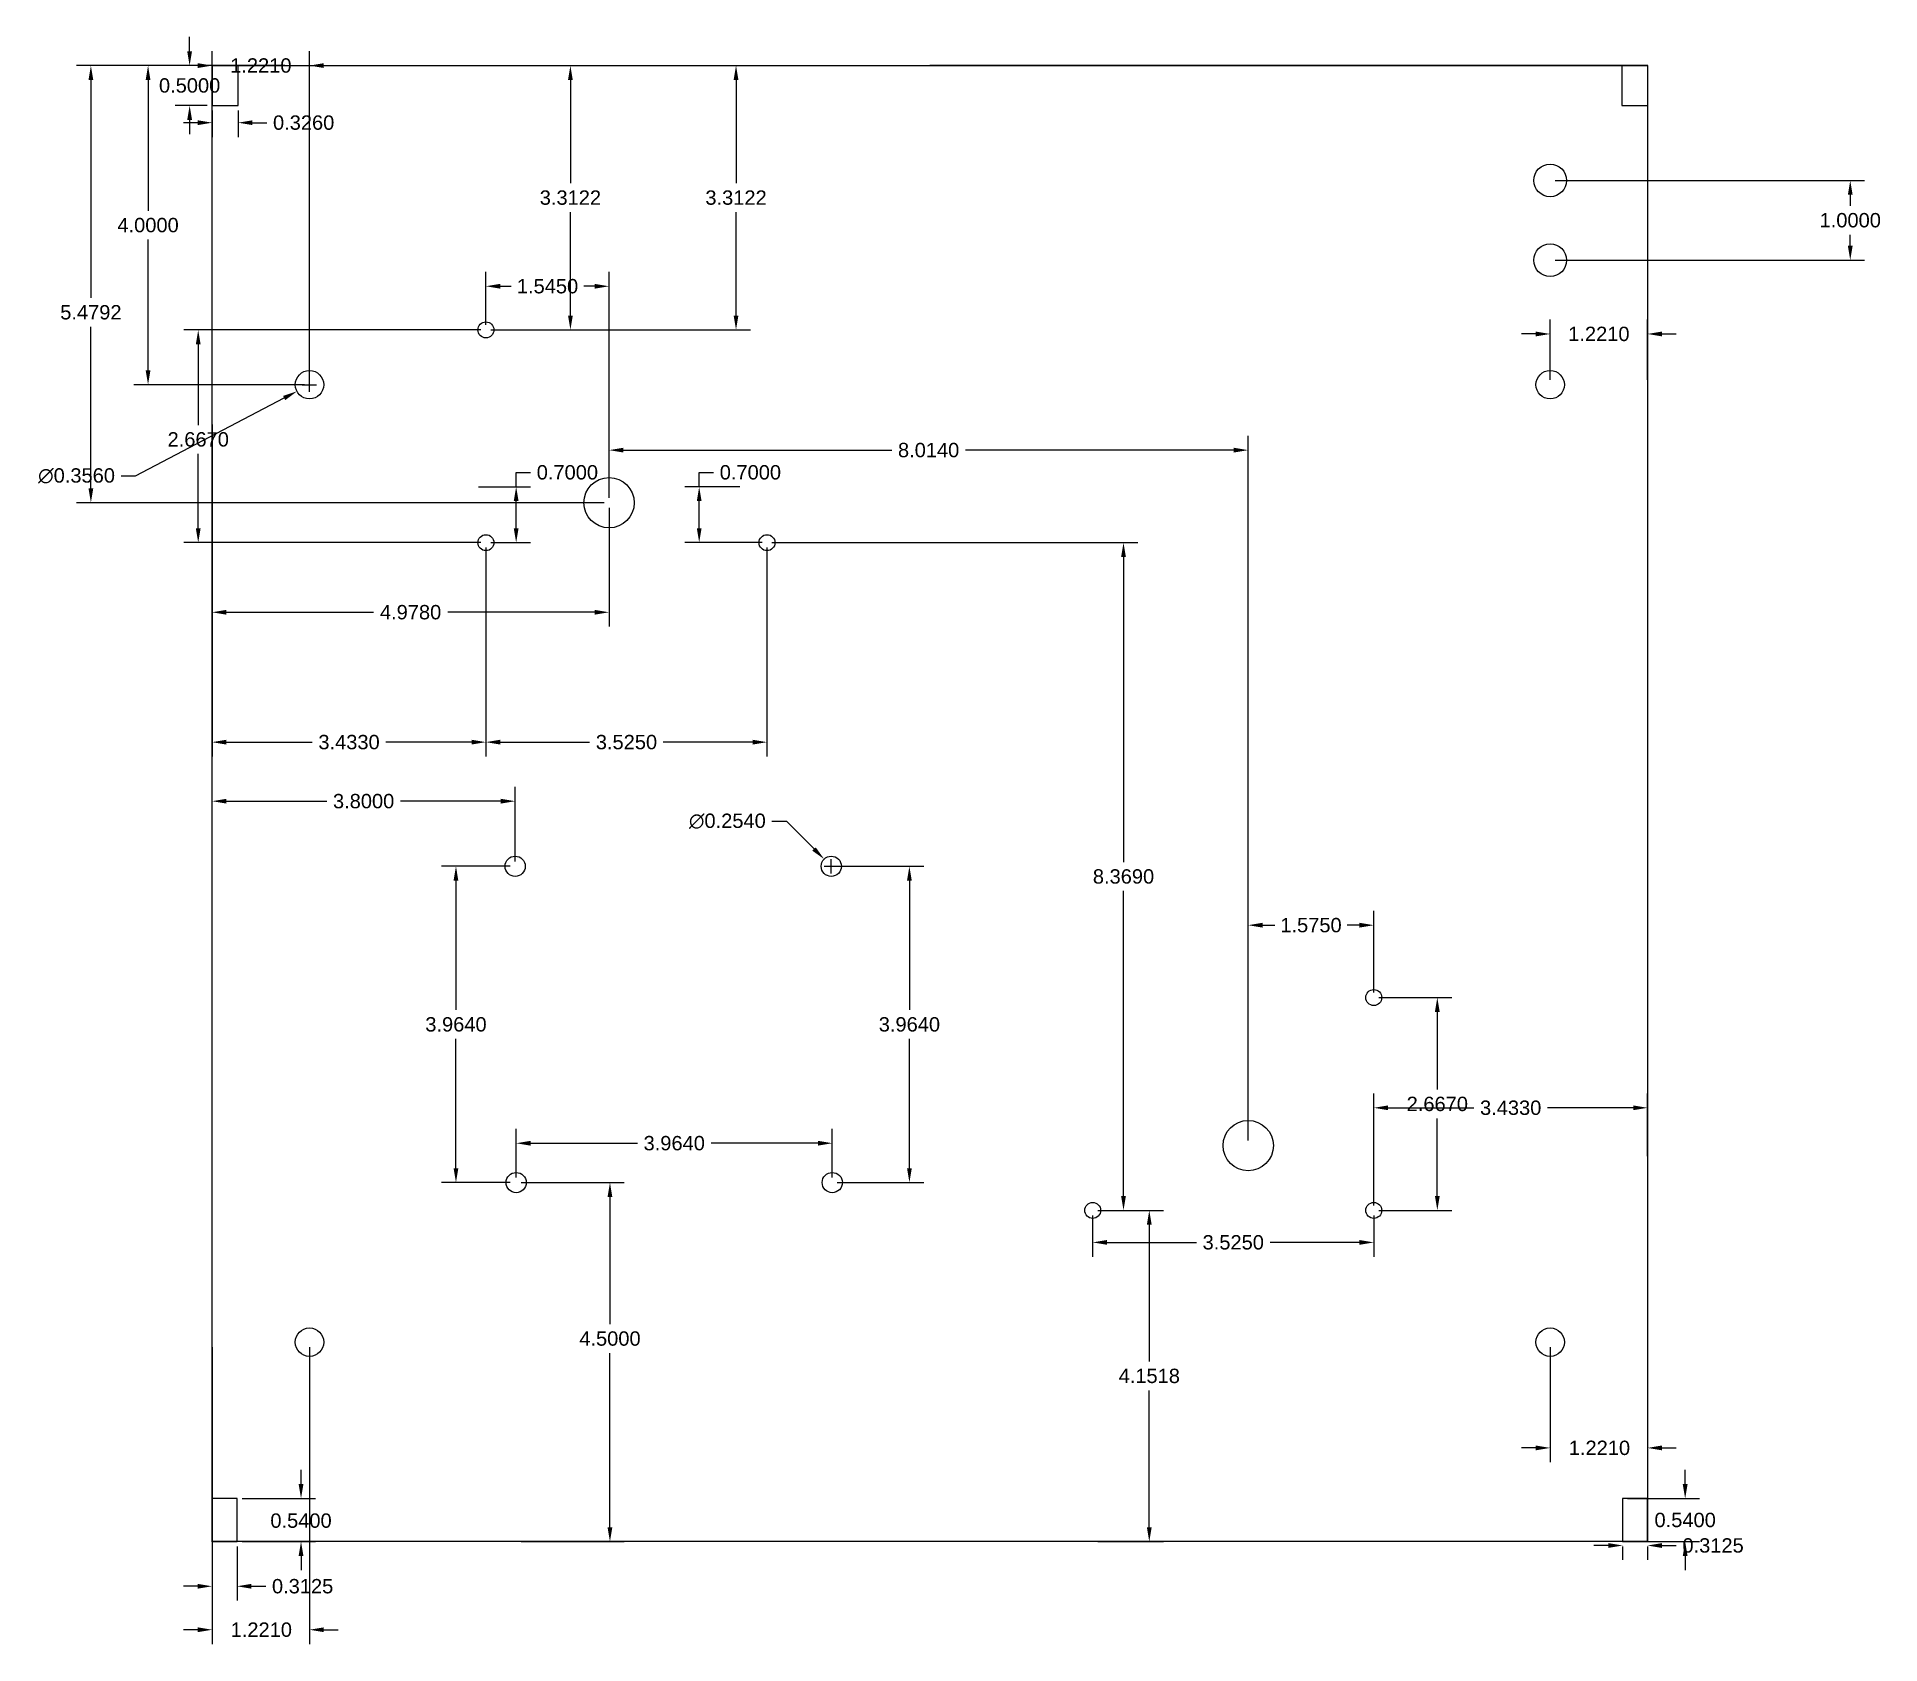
# Model space of a CAD drawing. Header units: inches. Extents: x 3.6 to 26.7, y 4.8 to 24.9.
import ezdxf

# ---------------------------------------------------------------- set-up
doc = ezdxf.new("R2010")
doc.units = ezdxf.units.IN
doc.header["$MEASUREMENT"] = 0
doc.layers.get('0').update_dxf_attribs({"color": 1})
doc.layers.add('dimensions', color=4, linetype='Continuous')
doc.layers.add('non-cut features', color=3, linetype='Continuous')
doc.styles.get("Standard").update_dxf_attribs({"font": 'Arial Regular.ttf'})
doc.dimstyles.get("Standard").update_dxf_attribs({"dimtxt": 0.18, "dimasz": 0.18, "dimexe": 0.18, "dimexo": 0.0625, "dimgap": 0.09, "dimtad": 0, "dimtih": 1, "dimtoh": 1, "dimdec": 4, "dimzin": 0, "dimdsep": 46, "dimtxsty": 'Standard', "dimcen": 0.09, "dimadec": 0, "dimazin": 0, "dimtfac": 1, "dimtdec": 4, "dimtofl": 0, "dimtmove": 0, "dimatfit": 3, "dimfxl": 1, "dimtolj": 1, "dimtzin": 0, "dimarcsym": 0})

# ---------------------------------------------------------------- blocks, each defined once
blk = doc.blocks.new('*D2')
at = {"layer": 'Defpoints', "color": 0, "transparency": 16777216}
for p in [(5.817, 24.573), (5.817, 20.573), (7.038, 20.573)]:
    blk.add_point(p, dxfattribs=at)
at = {"layer": 'dimensions', "color": 0, "lineweight": -2, "transparency": 16777216}
for p, q in [((5.817, 20.635), (5.817, 24.753)), ((7.038, 20.635), (7.038, 24.753)), ((5.637, 24.573), (5.457, 24.573)), ((7.218, 24.573), (7.398, 24.573))]:
    blk.add_line(p, q, dxfattribs=at)
at = {"layer": 'dimensions', "color": 0, "transparency": 16777216}
for points in [[(5.637, 24.603), (5.637, 24.543), (5.817, 24.573)], [(7.218, 24.603), (7.218, 24.543), (7.038, 24.573)]]:
    blk.add_solid(points, dxfattribs=at)
at = {"layer": 'dimensions', "color": 0, "transparency": 16777216, "insert": (6.428, 24.573), "char_height": 0.18, "attachment_point": 5}
blk.add_mtext('\\A1;1.2210', dxfattribs=at)
blk = doc.blocks.new('*D3')
at = {"layer": 'Defpoints', "color": 0, "transparency": 16777216}
for p in [(5.817, 19.573), (9.25, 18.594), (5.817, 16.093)]:
    blk.add_point(p, dxfattribs=at)
at = {"layer": 'dimensions', "color": 0, "lineweight": -2, "transparency": 16777216}
for p, q in [((5.817, 19.51), (5.817, 15.913)), ((9.25, 18.531), (9.25, 15.913)), ((5.997, 16.093), (7.072, 16.093)), ((9.07, 16.093), (7.996, 16.093))]:
    blk.add_line(p, q, dxfattribs=at)
at = {"layer": 'dimensions', "color": 0, "transparency": 16777216}
for points in [[(5.997, 16.123), (5.997, 16.063), (5.817, 16.093)], [(9.07, 16.123), (9.07, 16.063), (9.25, 16.093)]]:
    blk.add_solid(points, dxfattribs=at)
at = {"layer": 'dimensions', "color": 0, "transparency": 16777216, "insert": (7.534, 16.093), "char_height": 0.18, "attachment_point": 5}
blk.add_mtext('\\A1;3.4330', dxfattribs=at)
blk = doc.blocks.new('*D4')
at = {"layer": 'Defpoints', "color": 0, "transparency": 16777216}
for p in [(9.25, 18.594), (12.775, 18.594), (12.775, 16.093)]:
    blk.add_point(p, dxfattribs=at)
at = {"layer": 'dimensions', "color": 0, "lineweight": -2, "transparency": 16777216}
for p, q in [((9.25, 18.531), (9.25, 15.913)), ((12.775, 18.531), (12.775, 15.913)), ((9.43, 16.093), (10.551, 16.093)), ((12.595, 16.093), (11.475, 16.093))]:
    blk.add_line(p, q, dxfattribs=at)
at = {"layer": 'dimensions', "color": 0, "transparency": 16777216}
for points in [[(9.43, 16.123), (9.43, 16.063), (9.25, 16.093)], [(12.595, 16.123), (12.595, 16.063), (12.775, 16.093)]]:
    blk.add_solid(points, dxfattribs=at)
at = {"layer": 'dimensions', "color": 0, "transparency": 16777216, "insert": (11.013, 16.093), "char_height": 0.18, "attachment_point": 5}
blk.add_mtext('\\A1;3.5250', dxfattribs=at)
blk = doc.blocks.new('*D5')
at = {"layer": 'Defpoints', "color": 0, "transparency": 16777216}
for p in [(8.796, 24.573), (10.31, 24.573), (9.25, 21.26)]:
    blk.add_point(p, dxfattribs=at)
at = {"layer": 'dimensions', "color": 0, "lineweight": -2, "transparency": 16777216}
for p, q in [((8.858, 24.573), (10.49, 24.573)), ((10.31, 24.393), (10.31, 23.098)), ((10.31, 21.44), (10.31, 22.735)), ((9.313, 21.26), (10.49, 21.26))]:
    blk.add_line(p, q, dxfattribs=at)
at = {"layer": 'dimensions', "color": 0, "transparency": 16777216}
for points in [[(10.28, 24.393), (10.34, 24.393), (10.31, 24.573)], [(10.28, 21.44), (10.34, 21.44), (10.31, 21.26)]]:
    blk.add_solid(points, dxfattribs=at)
at = {"layer": 'dimensions', "color": 0, "transparency": 16777216, "insert": (10.31, 22.917), "char_height": 0.18, "attachment_point": 5}
blk.add_mtext('\\A1;3.3122', dxfattribs=at)
blk = doc.blocks.new('*D6')
at = {"layer": 'Defpoints', "color": 0, "transparency": 16777216}
for p in [(5.014, 24.573), (6.791, 24.573), (7.038, 20.573)]:
    blk.add_point(p, dxfattribs=at)
at = {"layer": 'dimensions', "color": 0, "lineweight": -2, "transparency": 16777216}
for p, q in [((6.729, 24.573), (4.834, 24.573)), ((5.014, 24.393), (5.014, 22.754)), ((5.014, 20.753), (5.014, 22.392)), ((6.976, 20.573), (4.834, 20.573))]:
    blk.add_line(p, q, dxfattribs=at)
at = {"layer": 'dimensions', "color": 0, "transparency": 16777216}
for points in [[(4.984, 24.393), (5.044, 24.393), (5.014, 24.573)], [(4.984, 20.753), (5.044, 20.753), (5.014, 20.573)]]:
    blk.add_solid(points, dxfattribs=at)
at = {"layer": 'dimensions', "color": 0, "transparency": 16777216, "insert": (5.014, 22.573), "char_height": 0.18, "attachment_point": 5}
blk.add_mtext('\\A1;4.0000', dxfattribs=at)
blk = doc.blocks.new('*D7')
at = {"layer": 'Defpoints', "color": 0, "transparency": 16777216}
for p in [(5.817, 20.135), (10.795, 19.094), (5.817, 17.721)]:
    blk.add_point(p, dxfattribs=at)
at = {"layer": 'dimensions', "color": 0, "lineweight": -2, "transparency": 16777216}
for p, q in [((5.817, 20.073), (5.817, 17.541)), ((10.795, 19.031), (10.795, 17.541)), ((5.997, 17.721), (7.839, 17.721)), ((10.615, 17.721), (8.773, 17.721))]:
    blk.add_line(p, q, dxfattribs=at)
at = {"layer": 'dimensions', "color": 0, "transparency": 16777216}
for points in [[(5.997, 17.751), (5.997, 17.691), (5.817, 17.721)], [(10.615, 17.751), (10.615, 17.691), (10.795, 17.721)]]:
    blk.add_solid(points, dxfattribs=at)
at = {"layer": 'dimensions', "color": 0, "transparency": 16777216, "insert": (8.306, 17.721), "char_height": 0.18, "attachment_point": 5}
blk.add_mtext('\\A1;4.9780', dxfattribs=at)
blk = doc.blocks.new('*D8')
at = {"layer": 'Defpoints', "color": 0, "transparency": 16777216}
for p in [(4.297, 24.573), (5.817, 24.573), (10.795, 19.094)]:
    blk.add_point(p, dxfattribs=at)
at = {"layer": 'dimensions', "color": 0, "lineweight": -2, "transparency": 16777216}
for p, q in [((5.755, 24.573), (4.117, 24.573)), ((4.297, 24.393), (4.297, 21.661)), ((4.297, 19.274), (4.297, 21.299)), ((10.733, 19.094), (4.117, 19.094))]:
    blk.add_line(p, q, dxfattribs=at)
at = {"layer": 'dimensions', "color": 0, "transparency": 16777216}
for points in [[(4.267, 24.393), (4.327, 24.393), (4.297, 24.573)], [(4.267, 19.274), (4.327, 19.274), (4.297, 19.094)]]:
    blk.add_solid(points, dxfattribs=at)
at = {"layer": 'dimensions', "color": 0, "transparency": 16777216, "insert": (4.297, 21.48), "char_height": 0.18, "attachment_point": 5}
blk.add_mtext('\\A1;5.4792', dxfattribs=at)
blk = doc.blocks.new('*D9')
at = {"layer": 'Defpoints', "color": 0, "transparency": 16777216}
for p in [(9.25, 21.26), (5.643, 18.594), (9.25, 18.594)]:
    blk.add_point(p, dxfattribs=at)
at = {"layer": 'dimensions', "color": 0, "lineweight": -2, "transparency": 16777216}
for p, q in [((9.188, 21.26), (5.463, 21.26)), ((5.643, 21.08), (5.643, 20.068)), ((5.643, 18.774), (5.643, 19.706)), ((9.188, 18.594), (5.463, 18.594))]:
    blk.add_line(p, q, dxfattribs=at)
at = {"layer": 'dimensions', "color": 0, "transparency": 16777216}
for points in [[(5.613, 21.08), (5.673, 21.08), (5.643, 21.26)], [(5.613, 18.774), (5.673, 18.774), (5.643, 18.594)]]:
    blk.add_solid(points, dxfattribs=at)
at = {"layer": 'dimensions', "color": 0, "transparency": 16777216, "insert": (5.643, 19.887), "char_height": 0.18, "attachment_point": 5}
blk.add_mtext('\\A1;2.6670', dxfattribs=at)
blk = doc.blocks.new('*D10')
at = {"layer": 'Defpoints', "color": 0, "transparency": 16777216}
for p in [(20.384, 12.892), (20.384, 10.225), (21.181, 10.225)]:
    blk.add_point(p, dxfattribs=at)
at = {"layer": 'dimensions', "color": 0, "lineweight": -2, "transparency": 16777216}
for p, q in [((20.447, 12.892), (21.361, 12.892)), ((21.181, 12.712), (21.181, 11.739)), ((21.181, 10.405), (21.181, 11.377)), ((20.447, 10.225), (21.361, 10.225))]:
    blk.add_line(p, q, dxfattribs=at)
at = {"layer": 'dimensions', "color": 0, "transparency": 16777216}
for points in [[(21.151, 12.712), (21.211, 12.712), (21.181, 12.892)], [(21.151, 10.405), (21.211, 10.405), (21.181, 10.225)]]:
    blk.add_solid(points, dxfattribs=at)
at = {"layer": 'dimensions', "color": 0, "transparency": 16777216, "insert": (21.181, 11.558), "char_height": 0.18, "attachment_point": 5}
blk.add_mtext('\\A1;2.6670', dxfattribs=at)
blk = doc.blocks.new('*D11')
at = {"layer": 'Defpoints', "color": 0, "transparency": 16777216}
for p in [(22.596, 8.573), (23.817, 8.573), (23.817, 7.247)]:
    blk.add_point(p, dxfattribs=at)
at = {"layer": 'dimensions', "color": 0, "lineweight": -2, "transparency": 16777216}
for p, q in [((22.596, 8.51), (22.596, 7.067)), ((23.817, 8.51), (23.817, 7.067)), ((22.416, 7.247), (22.236, 7.247)), ((23.997, 7.247), (24.177, 7.247))]:
    blk.add_line(p, q, dxfattribs=at)
at = {"layer": 'dimensions', "color": 0, "transparency": 16777216}
for points in [[(22.416, 7.277), (22.416, 7.217), (22.596, 7.247)], [(23.997, 7.277), (23.997, 7.217), (23.817, 7.247)]]:
    blk.add_solid(points, dxfattribs=at)
at = {"layer": 'dimensions', "color": 0, "transparency": 16777216, "insert": (23.214, 7.247), "char_height": 0.18, "attachment_point": 5}
blk.add_mtext('\\A1;1.2210', dxfattribs=at)
blk = doc.blocks.new('*D12')
at = {"layer": 'Defpoints', "color": 0, "transparency": 16777216}
for p in [(18.809, 13.799), (20.384, 12.892), (18.809, 11.037)]:
    blk.add_point(p, dxfattribs=at)
at = {"layer": 'dimensions', "color": 0, "lineweight": -2, "transparency": 16777216}
for p, q in [((18.809, 11.1), (18.809, 13.979)), ((20.384, 12.954), (20.384, 13.979)), ((18.989, 13.799), (19.142, 13.799)), ((20.204, 13.799), (20.051, 13.799))]:
    blk.add_line(p, q, dxfattribs=at)
at = {"layer": 'dimensions', "color": 0, "transparency": 16777216}
for points in [[(18.989, 13.829), (18.989, 13.769), (18.809, 13.799)], [(20.204, 13.829), (20.204, 13.769), (20.384, 13.799)]]:
    blk.add_solid(points, dxfattribs=at)
at = {"layer": 'dimensions', "color": 0, "transparency": 16777216, "insert": (19.597, 13.799), "char_height": 0.18, "attachment_point": 5}
blk.add_mtext('\\A1;1.5750', dxfattribs=at)
blk = doc.blocks.new('*D13')
at = {"layer": 'Defpoints', "color": 0, "transparency": 16777216}
for p in [(5.817, 8.573), (7.038, 8.573), (5.817, 4.968)]:
    blk.add_point(p, dxfattribs=at)
at = {"layer": 'dimensions', "color": 0, "lineweight": -2, "transparency": 16777216}
for p, q in [((5.817, 8.51), (5.817, 4.788)), ((7.038, 8.51), (7.038, 4.788)), ((5.637, 4.968), (5.457, 4.968)), ((7.218, 4.968), (7.398, 4.968))]:
    blk.add_line(p, q, dxfattribs=at)
at = {"layer": 'dimensions', "color": 0, "transparency": 16777216}
for points in [[(5.637, 4.998), (5.637, 4.938), (5.817, 4.968)], [(7.218, 4.998), (7.218, 4.938), (7.038, 4.968)]]:
    blk.add_solid(points, dxfattribs=at)
at = {"layer": 'dimensions', "color": 0, "transparency": 16777216, "insert": (6.434, 4.968), "char_height": 0.18, "attachment_point": 5}
blk.add_mtext('\\A1;1.2210', dxfattribs=at)
blk = doc.blocks.new('*D14')
at = {"layer": 'Defpoints', "color": 0, "transparency": 16777216}
for p in [(7.196, 20.655), (6.881, 20.49)]:
    blk.add_point(p, dxfattribs=at)
at = {"layer": 'dimensions', "color": 0, "lineweight": -2, "transparency": 16777216}
for p, q in [((6.948, 20.573), (7.128, 20.573)), ((7.038, 20.483), (7.038, 20.663)), ((4.857, 19.43), (6.721, 20.407)), ((4.677, 19.43), (4.857, 19.43))]:
    blk.add_line(p, q, dxfattribs=at)
at = {"layer": 'dimensions', "color": 0, "transparency": 16777216}
blk.add_solid([(6.707, 20.433), (6.735, 20.38), (6.881, 20.49)], dxfattribs=at)
at = {"layer": 'dimensions', "color": 0, "transparency": 16777216, "insert": (4.117, 19.43), "char_height": 0.18, "attachment_point": 5}
blk.add_mtext('\\A1;∅0.3560', dxfattribs=at)
blk = doc.blocks.new('*D15')
at = {"layer": 'Defpoints', "color": 0, "transparency": 16777216}
for p in [(23.817, 11.51), (23.817, 10.841), (20.384, 10.225)]:
    blk.add_point(p, dxfattribs=at)
at = {"layer": 'dimensions', "color": 0, "lineweight": -2, "transparency": 16777216}
for p, q in [((20.384, 10.287), (20.384, 11.69)), ((23.817, 10.904), (23.817, 11.69)), ((20.564, 11.51), (21.639, 11.51)), ((23.637, 11.51), (22.563, 11.51))]:
    blk.add_line(p, q, dxfattribs=at)
at = {"layer": 'dimensions', "color": 0, "transparency": 16777216}
for points in [[(20.564, 11.54), (20.564, 11.48), (20.384, 11.51)], [(23.637, 11.54), (23.637, 11.48), (23.817, 11.51)]]:
    blk.add_solid(points, dxfattribs=at)
at = {"layer": 'dimensions', "color": 0, "transparency": 16777216, "insert": (22.101, 11.51), "char_height": 0.18, "attachment_point": 5}
blk.add_mtext('\\A1;3.4330', dxfattribs=at)
blk = doc.blocks.new('*D16')
at = {"layer": 'Defpoints', "color": 0, "transparency": 16777216}
for p in [(18.809, 19.753), (10.795, 19.094), (18.809, 11.037)]:
    blk.add_point(p, dxfattribs=at)
at = {"layer": 'dimensions', "color": 0, "lineweight": -2, "transparency": 16777216}
for p, q in [((10.795, 19.156), (10.795, 19.933)), ((18.809, 11.1), (18.809, 19.933)), ((10.975, 19.753), (14.34, 19.753)), ((18.629, 19.753), (15.264, 19.753))]:
    blk.add_line(p, q, dxfattribs=at)
at = {"layer": 'dimensions', "color": 0, "transparency": 16777216}
for points in [[(10.975, 19.783), (10.975, 19.723), (10.795, 19.753)], [(18.629, 19.783), (18.629, 19.723), (18.809, 19.753)]]:
    blk.add_solid(points, dxfattribs=at)
at = {"layer": 'dimensions', "color": 0, "transparency": 16777216, "insert": (14.802, 19.753), "char_height": 0.18, "attachment_point": 5}
blk.add_mtext('\\A1;8.0140', dxfattribs=at)
blk = doc.blocks.new('*D17')
at = {"layer": 'Defpoints', "color": 0, "transparency": 16777216}
for p in [(9.095, 19.294), (9.63, 19.294), (9.25, 18.594)]:
    blk.add_point(p, dxfattribs=at)
at = {"layer": 'dimensions', "color": 0, "lineweight": -2, "transparency": 16777216}
for p, q in [((9.63, 19.294), (9.63, 19.474)), ((9.63, 19.474), (9.81, 19.474)), ((9.158, 19.294), (9.81, 19.294)), ((9.63, 18.774), (9.63, 19.114)), ((9.313, 18.594), (9.81, 18.594))]:
    blk.add_line(p, q, dxfattribs=at)
at = {"layer": 'dimensions', "color": 0, "transparency": 16777216}
for points in [[(9.6, 19.114), (9.66, 19.114), (9.63, 19.294)], [(9.6, 18.774), (9.66, 18.774), (9.63, 18.594)]]:
    blk.add_solid(points, dxfattribs=at)
at = {"layer": 'dimensions', "color": 0, "transparency": 16777216, "insert": (10.272, 19.474), "char_height": 0.18, "attachment_point": 5}
blk.add_mtext('\\A1;0.7000', dxfattribs=at)
blk = doc.blocks.new('*D18')
at = {"layer": 'Defpoints', "color": 0, "transparency": 16777216}
for p in [(11.925, 19.294), (12.495, 19.294), (12.775, 18.594)]:
    blk.add_point(p, dxfattribs=at)
at = {"layer": 'dimensions', "color": 0, "lineweight": -2, "transparency": 16777216}
for p, q in [((11.925, 19.294), (11.925, 19.474)), ((11.925, 19.474), (12.105, 19.474)), ((12.433, 19.294), (11.745, 19.294)), ((11.925, 18.774), (11.925, 19.114)), ((12.713, 18.594), (11.745, 18.594))]:
    blk.add_line(p, q, dxfattribs=at)
at = {"layer": 'dimensions', "color": 0, "transparency": 16777216}
for points in [[(11.895, 19.114), (11.955, 19.114), (11.925, 19.294)], [(11.895, 18.774), (11.955, 18.774), (11.925, 18.594)]]:
    blk.add_solid(points, dxfattribs=at)
at = {"layer": 'dimensions', "color": 0, "transparency": 16777216, "insert": (12.567, 19.474), "char_height": 0.18, "attachment_point": 5}
blk.add_mtext('\\A1;0.7000', dxfattribs=at)
blk = doc.blocks.new('*D19')
at = {"layer": 'Defpoints', "color": 0, "transparency": 16777216}
for p in [(10.795, 21.807), (9.25, 21.26), (10.795, 19.094)]:
    blk.add_point(p, dxfattribs=at)
at = {"layer": 'dimensions', "color": 0, "lineweight": -2, "transparency": 16777216}
for p, q in [((9.25, 21.323), (9.25, 21.987)), ((10.795, 19.156), (10.795, 21.987)), ((9.43, 21.807), (9.568, 21.807)), ((10.615, 21.807), (10.477, 21.807))]:
    blk.add_line(p, q, dxfattribs=at)
at = {"layer": 'dimensions', "color": 0, "transparency": 16777216}
for points in [[(9.43, 21.837), (9.43, 21.777), (9.25, 21.807)], [(10.615, 21.837), (10.615, 21.777), (10.795, 21.807)]]:
    blk.add_solid(points, dxfattribs=at)
at = {"layer": 'dimensions', "color": 0, "transparency": 16777216, "insert": (10.023, 21.807), "char_height": 0.18, "attachment_point": 5}
blk.add_mtext('\\A1;1.5450', dxfattribs=at)
blk = doc.blocks.new('*D20')
at = {"layer": 'Defpoints', "color": 0, "transparency": 16777216}
for p in [(5.535, 24.573), (5.817, 24.573), (5.817, 24.073)]:
    blk.add_point(p, dxfattribs=at)
at = {"layer": 'dimensions', "color": 0, "lineweight": -2, "transparency": 16777216}
for p, q in [((5.535, 24.753), (5.535, 24.933)), ((5.755, 24.573), (5.355, 24.573)), ((5.755, 24.073), (5.355, 24.073)), ((5.535, 23.893), (5.535, 23.713))]:
    blk.add_line(p, q, dxfattribs=at)
at = {"layer": 'dimensions', "color": 0, "transparency": 16777216}
for points in [[(5.505, 24.753), (5.565, 24.753), (5.535, 24.573)], [(5.505, 23.893), (5.565, 23.893), (5.535, 24.073)]]:
    blk.add_solid(points, dxfattribs=at)
at = {"layer": 'dimensions', "color": 0, "transparency": 16777216, "insert": (5.535, 24.323), "char_height": 0.18, "attachment_point": 5}
blk.add_mtext('\\A1;0.5000', dxfattribs=at)
blk = doc.blocks.new('*D21')
at = {"layer": 'Defpoints', "color": 0, "transparency": 16777216}
for p in [(5.817, 24.073), (6.143, 24.073), (6.143, 23.857)]:
    blk.add_point(p, dxfattribs=at)
at = {"layer": 'dimensions', "color": 0, "lineweight": -2, "transparency": 16777216}
for p, q in [((5.637, 23.857), (5.457, 23.857)), ((5.817, 24.01), (5.817, 23.677)), ((6.143, 24.011), (6.143, 23.677)), ((6.323, 23.857), (6.503, 23.857))]:
    blk.add_line(p, q, dxfattribs=at)
at = {"layer": 'dimensions', "color": 0, "transparency": 16777216}
for points in [[(5.637, 23.887), (5.637, 23.827), (5.817, 23.857)], [(6.323, 23.887), (6.323, 23.827), (6.143, 23.857)]]:
    blk.add_solid(points, dxfattribs=at)
at = {"layer": 'dimensions', "color": 0, "transparency": 16777216, "insert": (6.965, 23.857), "char_height": 0.18, "attachment_point": 5}
blk.add_mtext('\\A1;0.3260', dxfattribs=at)
blk = doc.blocks.new('*D23')
at = {"layer": 'Defpoints', "color": 0, "transparency": 16777216}
for p in [(6.13, 6.613), (6.13, 6.073), (6.932, 6.073)]:
    blk.add_point(p, dxfattribs=at)
at = {"layer": 'dimensions', "color": 0, "lineweight": -2, "transparency": 16777216}
for p, q in [((6.932, 6.793), (6.932, 6.973)), ((6.192, 6.613), (7.112, 6.613)), ((6.192, 6.073), (7.112, 6.073)), ((6.932, 5.893), (6.932, 5.713))]:
    blk.add_line(p, q, dxfattribs=at)
at = {"layer": 'dimensions', "color": 0, "transparency": 16777216}
for points in [[(6.902, 6.793), (6.962, 6.793), (6.932, 6.613)], [(6.902, 5.893), (6.962, 5.893), (6.932, 6.073)]]:
    blk.add_solid(points, dxfattribs=at)
at = {"layer": 'dimensions', "color": 0, "transparency": 16777216, "insert": (6.932, 6.335), "char_height": 0.18, "attachment_point": 5}
blk.add_mtext('\\A1;0.5400', dxfattribs=at)
blk = doc.blocks.new('*D24')
at = {"layer": 'Defpoints', "color": 0, "transparency": 16777216}
for p in [(23.504, 6.613), (23.505, 6.073), (24.289, 6.073)]:
    blk.add_point(p, dxfattribs=at)
at = {"layer": 'dimensions', "color": 0, "lineweight": -2, "transparency": 16777216}
for p, q in [((24.289, 6.793), (24.289, 6.973)), ((23.566, 6.613), (24.469, 6.613)), ((23.567, 6.073), (24.469, 6.073)), ((24.289, 5.893), (24.289, 5.713))]:
    blk.add_line(p, q, dxfattribs=at)
at = {"layer": 'dimensions', "color": 0, "transparency": 16777216}
for points in [[(24.259, 6.793), (24.319, 6.793), (24.289, 6.613)], [(24.259, 5.893), (24.319, 5.893), (24.289, 6.073)]]:
    blk.add_solid(points, dxfattribs=at)
at = {"layer": 'dimensions', "color": 0, "transparency": 16777216, "insert": (24.289, 6.343), "char_height": 0.18, "attachment_point": 5}
blk.add_mtext('\\A1;0.5400', dxfattribs=at)
blk = doc.blocks.new('*D25')
at = {"layer": 'Defpoints', "color": 0, "transparency": 16777216}
for p in [(23.505, 6.073), (23.817, 6.073), (23.817, 6.024)]:
    blk.add_point(p, dxfattribs=at)
at = {"layer": 'dimensions', "color": 0, "lineweight": -2, "transparency": 16777216}
for p, q in [((23.325, 6.024), (23.145, 6.024)), ((23.505, 6.01), (23.505, 5.844)), ((23.817, 6.01), (23.817, 5.844)), ((23.997, 6.024), (24.177, 6.024))]:
    blk.add_line(p, q, dxfattribs=at)
at = {"layer": 'dimensions', "color": 0, "transparency": 16777216}
for points in [[(23.325, 6.054), (23.325, 5.994), (23.505, 6.024)], [(23.997, 6.054), (23.997, 5.994), (23.817, 6.024)]]:
    blk.add_solid(points, dxfattribs=at)
at = {"layer": 'dimensions', "color": 0, "transparency": 16777216, "insert": (24.639, 6.024), "char_height": 0.18, "attachment_point": 5}
blk.add_mtext('\\A1;0.3125', dxfattribs=at)
blk = doc.blocks.new('*D26')
at = {"layer": 'Defpoints', "color": 0, "transparency": 16777216}
for p in [(5.817, 6.073), (6.13, 6.073), (6.13, 5.513)]:
    blk.add_point(p, dxfattribs=at)
at = {"layer": 'dimensions', "color": 0, "lineweight": -2, "transparency": 16777216}
for p, q in [((5.817, 6.01), (5.817, 5.333)), ((6.13, 6.011), (6.13, 5.333)), ((5.637, 5.513), (5.457, 5.513)), ((6.31, 5.513), (6.49, 5.513))]:
    blk.add_line(p, q, dxfattribs=at)
at = {"layer": 'dimensions', "color": 0, "transparency": 16777216}
for points in [[(5.637, 5.543), (5.637, 5.483), (5.817, 5.513)], [(6.31, 5.543), (6.31, 5.483), (6.13, 5.513)]]:
    blk.add_solid(points, dxfattribs=at)
at = {"layer": 'dimensions', "color": 0, "transparency": 16777216, "insert": (6.952, 5.513), "char_height": 0.18, "attachment_point": 5}
blk.add_mtext('\\A1;0.3125', dxfattribs=at)
blk = doc.blocks.new('*D27')
at = {"layer": 'Defpoints', "color": 0, "transparency": 16777216}
for p in [(16.859, 10.225), (20.384, 10.225), (20.384, 9.823)]:
    blk.add_point(p, dxfattribs=at)
at = {"layer": 'dimensions', "color": 0, "lineweight": -2, "transparency": 16777216}
for p, q in [((16.859, 10.162), (16.859, 9.643)), ((20.384, 10.162), (20.384, 9.643)), ((17.039, 9.823), (18.16, 9.823)), ((20.204, 9.823), (19.084, 9.823))]:
    blk.add_line(p, q, dxfattribs=at)
at = {"layer": 'dimensions', "color": 0, "transparency": 16777216}
for points in [[(17.039, 9.853), (17.039, 9.793), (16.859, 9.823)], [(20.204, 9.853), (20.204, 9.793), (20.384, 9.823)]]:
    blk.add_solid(points, dxfattribs=at)
at = {"layer": 'dimensions', "color": 0, "transparency": 16777216, "insert": (18.622, 9.823), "char_height": 0.18, "attachment_point": 5}
blk.add_mtext('\\A1;3.5250', dxfattribs=at)
blk = doc.blocks.new('*D30')
at = {"layer": 'Defpoints', "color": 0, "transparency": 16777216}
for p in [(13.594, 11.066), (9.63, 10.573), (13.594, 10.573)]:
    blk.add_point(p, dxfattribs=at)
at = {"layer": 'dimensions', "color": 0, "lineweight": -2, "transparency": 16777216}
for p, q in [((9.63, 10.635), (9.63, 11.246)), ((13.594, 10.635), (13.594, 11.246)), ((9.81, 11.066), (11.15, 11.066)), ((13.414, 11.066), (12.074, 11.066))]:
    blk.add_line(p, q, dxfattribs=at)
at = {"layer": 'dimensions', "color": 0, "transparency": 16777216}
for points in [[(9.81, 11.096), (9.81, 11.036), (9.63, 11.066)], [(13.414, 11.096), (13.414, 11.036), (13.594, 11.066)]]:
    blk.add_solid(points, dxfattribs=at)
at = {"layer": 'dimensions', "color": 0, "transparency": 16777216, "insert": (11.612, 11.066), "char_height": 0.18, "attachment_point": 5}
blk.add_mtext('\\A1;3.9640', dxfattribs=at)
blk = doc.blocks.new('*D31')
at = {"layer": 'Defpoints', "color": 0, "transparency": 16777216}
for p in [(13.581, 14.537), (14.561, 14.537), (13.594, 10.573)]:
    blk.add_point(p, dxfattribs=at)
at = {"layer": 'dimensions', "color": 0, "lineweight": -2, "transparency": 16777216}
for p, q in [((13.644, 14.537), (14.741, 14.537)), ((14.561, 14.357), (14.561, 12.736)), ((14.561, 10.753), (14.561, 12.373)), ((13.656, 10.573), (14.741, 10.573))]:
    blk.add_line(p, q, dxfattribs=at)
at = {"layer": 'dimensions', "color": 0, "transparency": 16777216}
for points in [[(14.531, 14.357), (14.591, 14.357), (14.561, 14.537)], [(14.531, 10.753), (14.591, 10.753), (14.561, 10.573)]]:
    blk.add_solid(points, dxfattribs=at)
at = {"layer": 'dimensions', "color": 0, "transparency": 16777216, "insert": (14.561, 12.555), "char_height": 0.18, "attachment_point": 5}
blk.add_mtext('\\A1;3.9640', dxfattribs=at)
blk = doc.blocks.new('*D33')
at = {"layer": 'Defpoints', "color": 0, "transparency": 16777216}
for p in [(5.817, 15.353), (5.817, 14.617), (9.617, 14.537)]:
    blk.add_point(p, dxfattribs=at)
at = {"layer": 'dimensions', "color": 0, "lineweight": -2, "transparency": 16777216}
for p, q in [((5.817, 14.679), (5.817, 15.533)), ((9.617, 14.599), (9.617, 15.533)), ((5.997, 15.353), (7.255, 15.353)), ((9.437, 15.353), (8.179, 15.353))]:
    blk.add_line(p, q, dxfattribs=at)
at = {"layer": 'dimensions', "color": 0, "transparency": 16777216}
for points in [[(5.997, 15.383), (5.997, 15.323), (5.817, 15.353)], [(9.437, 15.383), (9.437, 15.323), (9.617, 15.353)]]:
    blk.add_solid(points, dxfattribs=at)
at = {"layer": 'dimensions', "color": 0, "transparency": 16777216, "insert": (7.717, 15.353), "char_height": 0.18, "attachment_point": 5}
blk.add_mtext('\\A1;3.8000', dxfattribs=at)
blk = doc.blocks.new('*D34')
at = {"layer": 'Defpoints', "color": 0, "transparency": 16777216}
for p in [(9.617, 14.537), (8.875, 10.573), (9.617, 10.573)]:
    blk.add_point(p, dxfattribs=at)
at = {"layer": 'dimensions', "color": 0, "lineweight": -2, "transparency": 16777216}
for p, q in [((9.555, 14.537), (8.695, 14.537)), ((8.875, 14.357), (8.875, 12.736)), ((8.875, 10.753), (8.875, 12.373)), ((9.555, 10.573), (8.695, 10.573))]:
    blk.add_line(p, q, dxfattribs=at)
at = {"layer": 'dimensions', "color": 0, "transparency": 16777216}
for points in [[(8.845, 14.357), (8.905, 14.357), (8.875, 14.537)], [(8.845, 10.753), (8.905, 10.753), (8.875, 10.573)]]:
    blk.add_solid(points, dxfattribs=at)
at = {"layer": 'dimensions', "color": 0, "transparency": 16777216, "insert": (8.875, 12.555), "char_height": 0.18, "attachment_point": 5}
blk.add_mtext('\\A1;3.9640', dxfattribs=at)
blk = doc.blocks.new('*D35')
at = {"layer": 'Defpoints', "color": 0, "transparency": 16777216}
for p in [(13.492, 14.627), (13.671, 14.447)]:
    blk.add_point(p, dxfattribs=at)
at = {"layer": 'dimensions', "color": 0, "lineweight": -2, "transparency": 16777216}
for p, q in [((12.838, 15.102), (13.018, 15.102)), ((13.018, 15.102), (13.365, 14.754)), ((13.581, 14.447), (13.581, 14.627)), ((13.491, 14.537), (13.671, 14.537))]:
    blk.add_line(p, q, dxfattribs=at)
at = {"layer": 'dimensions', "color": 0, "transparency": 16777216}
blk.add_solid([(13.386, 14.775), (13.343, 14.733), (13.492, 14.627)], dxfattribs=at)
at = {"layer": 'dimensions', "color": 0, "transparency": 16777216, "insert": (12.278, 15.102), "char_height": 0.18, "attachment_point": 5}
blk.add_mtext('\\A1;∅0.2540', dxfattribs=at)
blk = doc.blocks.new('*D36')
at = {"layer": 'Defpoints', "color": 0, "transparency": 16777216}
for p in [(9.25, 24.573), (12.387, 24.573), (9.25, 21.26)]:
    blk.add_point(p, dxfattribs=at)
at = {"layer": 'dimensions', "color": 0, "lineweight": -2, "transparency": 16777216}
for p, q in [((9.313, 24.573), (12.567, 24.573)), ((12.387, 24.393), (12.387, 23.098)), ((12.387, 21.44), (12.387, 22.735)), ((9.313, 21.26), (12.567, 21.26))]:
    blk.add_line(p, q, dxfattribs=at)
at = {"layer": 'dimensions', "color": 0, "transparency": 16777216}
for points in [[(12.357, 24.393), (12.417, 24.393), (12.387, 24.573)], [(12.357, 21.44), (12.417, 21.44), (12.387, 21.26)]]:
    blk.add_solid(points, dxfattribs=at)
at = {"layer": 'dimensions', "color": 0, "transparency": 16777216, "insert": (12.387, 22.917), "char_height": 0.18, "attachment_point": 5}
blk.add_mtext('\\A1;3.3122', dxfattribs=at)
blk = doc.blocks.new('*D37')
at = {"layer": 'Defpoints', "color": 0, "transparency": 16777216}
for p in [(16.859, 10.225), (16.859, 6.073), (17.569, 6.073)]:
    blk.add_point(p, dxfattribs=at)
at = {"layer": 'dimensions', "color": 0, "lineweight": -2, "transparency": 16777216}
for p, q in [((16.922, 10.225), (17.749, 10.225)), ((17.569, 10.045), (17.569, 8.33)), ((17.569, 6.253), (17.569, 7.967)), ((16.922, 6.073), (17.749, 6.073))]:
    blk.add_line(p, q, dxfattribs=at)
at = {"layer": 'dimensions', "color": 0, "transparency": 16777216}
for points in [[(17.539, 10.045), (17.599, 10.045), (17.569, 10.225)], [(17.539, 6.253), (17.599, 6.253), (17.569, 6.073)]]:
    blk.add_solid(points, dxfattribs=at)
at = {"layer": 'dimensions', "color": 0, "transparency": 16777216, "insert": (17.569, 8.149), "char_height": 0.18, "attachment_point": 5}
blk.add_mtext('\\A1;4.1518', dxfattribs=at)
blk = doc.blocks.new('*D38')
at = {"layer": 'Defpoints', "color": 0, "transparency": 16777216}
for p in [(12.775, 18.594), (16.859, 10.225), (17.246, 10.225)]:
    blk.add_point(p, dxfattribs=at)
at = {"layer": 'dimensions', "color": 0, "lineweight": -2, "transparency": 16777216}
for p, q in [((12.838, 18.594), (17.426, 18.594)), ((17.246, 18.414), (17.246, 14.59)), ((17.246, 10.405), (17.246, 14.228)), ((16.922, 10.225), (17.426, 10.225))]:
    blk.add_line(p, q, dxfattribs=at)
at = {"layer": 'dimensions', "color": 0, "transparency": 16777216}
for points in [[(17.216, 18.414), (17.276, 18.414), (17.246, 18.594)], [(17.216, 10.405), (17.276, 10.405), (17.246, 10.225)]]:
    blk.add_solid(points, dxfattribs=at)
at = {"layer": 'dimensions', "color": 0, "transparency": 16777216, "insert": (17.246, 14.409), "char_height": 0.18, "attachment_point": 5}
blk.add_mtext('\\A1;8.3690', dxfattribs=at)
blk = doc.blocks.new('*D39')
at = {"layer": 'Defpoints', "color": 0, "transparency": 16777216}
for p in [(23.817, 21.209), (22.596, 20.573), (23.817, 20.573)]:
    blk.add_point(p, dxfattribs=at)
at = {"layer": 'dimensions', "color": 0, "lineweight": -2, "transparency": 16777216}
for p, q in [((22.596, 20.635), (22.596, 21.389)), ((23.817, 20.635), (23.817, 21.389)), ((22.416, 21.209), (22.236, 21.209)), ((23.997, 21.209), (24.177, 21.209))]:
    blk.add_line(p, q, dxfattribs=at)
at = {"layer": 'dimensions', "color": 0, "transparency": 16777216}
for points in [[(22.416, 21.239), (22.416, 21.179), (22.596, 21.209)], [(23.997, 21.239), (23.997, 21.179), (23.817, 21.209)]]:
    blk.add_solid(points, dxfattribs=at)
at = {"layer": 'dimensions', "color": 0, "transparency": 16777216, "insert": (23.207, 21.209), "char_height": 0.18, "attachment_point": 5}
blk.add_mtext('\\A1;1.2210', dxfattribs=at)
blk = doc.blocks.new('*D40')
at = {"layer": 'Defpoints', "color": 0, "transparency": 16777216}
for p in [(22.596, 23.134), (22.596, 22.134), (26.359, 22.134)]:
    blk.add_point(p, dxfattribs=at)
at = {"layer": 'dimensions', "color": 0, "lineweight": -2, "transparency": 16777216}
for p, q in [((22.659, 23.134), (26.539, 23.134)), ((26.359, 22.954), (26.359, 22.815)), ((26.359, 22.314), (26.359, 22.452)), ((22.659, 22.134), (26.539, 22.134))]:
    blk.add_line(p, q, dxfattribs=at)
at = {"layer": 'dimensions', "color": 0, "transparency": 16777216}
for points in [[(26.329, 22.954), (26.389, 22.954), (26.359, 23.134)], [(26.329, 22.314), (26.389, 22.314), (26.359, 22.134)]]:
    blk.add_solid(points, dxfattribs=at)
at = {"layer": 'dimensions', "color": 0, "transparency": 16777216, "insert": (26.359, 22.634), "char_height": 0.18, "attachment_point": 5}
blk.add_mtext('\\A1;1.0000', dxfattribs=at)
blk = doc.blocks.new('*D42')
at = {"layer": 'Defpoints', "color": 0, "transparency": 16777216}
for p in [(9.63, 10.573), (9.63, 6.073), (10.806, 6.073)]:
    blk.add_point(p, dxfattribs=at)
at = {"layer": 'dimensions', "color": 0, "lineweight": -2, "transparency": 16777216}
for p, q in [((9.692, 10.573), (10.986, 10.573)), ((10.806, 10.393), (10.806, 8.798)), ((10.806, 6.253), (10.806, 8.435)), ((9.692, 6.073), (10.986, 6.073))]:
    blk.add_line(p, q, dxfattribs=at)
at = {"layer": 'dimensions', "color": 0, "transparency": 16777216}
for points in [[(10.776, 10.393), (10.836, 10.393), (10.806, 10.573)], [(10.776, 6.253), (10.836, 6.253), (10.806, 6.073)]]:
    blk.add_solid(points, dxfattribs=at)
at = {"layer": 'dimensions', "color": 0, "transparency": 16777216, "insert": (10.806, 8.617), "char_height": 0.18, "attachment_point": 5}
blk.add_mtext('\\A1;4.5000', dxfattribs=at)

msp = doc.modelspace()

# ---------------------------------------------------------------- linework, layer by layer
for q in [(14.81733, 24.57273), (23.81733, 24.57273)]:
    msp.add_line((23.81733, 24.57273), q)
for points in [[(5.81733, 24.07273), (6.14333, 24.07349), (6.14333, 24.57349), (5.81733, 24.57273)], [(5.81733, 24.57273), (23.81733, 24.57273), (23.81733, 6.07273), (5.81733, 6.07273)], [(23.4929, 24.07263), (23.8189, 24.07261), (23.81937, 24.5726), (23.49337, 24.57207)], [(5.81733, 6.07273), (6.12983, 6.0732), (6.12976, 6.6132), (5.81726, 6.61273)], [(23.50454, 6.07282), (23.81704, 6.07273), (23.81607, 6.61272), (23.50357, 6.61281)]]:
    msp.add_lwpolyline(points, close=True)
for centre, radius in [((22.59634, 23.13352), 0.205), ((22.59635, 22.13354), 0.205), ((9.25031, 21.26048), 0.1), ((7.03837, 20.57273), 0.178), ((22.59637, 20.57273), 0.178), ((9.25033, 18.59353), 0.1), ((12.77534, 18.59357), 0.1), ((9.61733, 14.53673), 0.127), ((13.58133, 14.53672), 0.127), ((20.38433, 12.89153), 0.1), ((9.6299, 10.5727), 0.127), ((13.59389, 10.57269), 0.127), ((16.85938, 10.22453), 0.1), ((20.38433, 10.22453), 0.1), ((7.03833, 8.57273), 0.178), ((22.59633, 8.57273), 0.178)]:
    msp.add_circle(centre, radius)
at = {"layer": 'non-cut features'}
for centre in [(10.79533, 19.09353), (18.80933, 11.03703)]:
    msp.add_circle(centre, 0.31548, dxfattribs=at)
for p in [(23.31733, 24.57273), (23.81733, 6.57273), (5.81733, 6.07273)]:
    msp.add_point(p, dxfattribs=at)

# ---------------------------------------------------------------- dimensions: what is measured, and where the dimension line sits
at = {"layer": 'dimensions'}
for base, p1, p2, picture, middle in [((5.53457, 24.57273), (5.81733, 24.07273), (5.81733, 24.57273), '*D20', (5.53457, 24.32273)), ((10.310299, 24.572729), (9.250309, 21.260481), (8.795609, 24.572729), '*D5', (10.310299, 22.916605)), ((12.387189, 24.572729), (9.250309, 21.260481), (9.250309, 24.572729), '*D36', (12.387189, 22.916605)), ((26.35902, 22.13354), (22.59634, 23.13352), (22.59635, 22.13354), '*D40', (26.35902, 22.63353)), ((9.63034, 19.29353), (9.25033, 18.59353), (9.09533, 19.29353), '*D17', (10.27237, 19.47353)), ((11.92522, 19.29353), (12.77534, 18.59357), (12.49534, 19.29353), '*D18', (12.56725, 19.47353)), ((17.24554, 10.22453), (12.77534, 18.59357), (16.85938, 10.22453), '*D38', (17.24554, 14.40905)), ((8.87479, 10.5727), (9.61733, 14.53673), (9.61733, 10.5727), '*D34', (8.87479, 12.55471)), ((14.56122, 14.53672), (13.59389, 10.57269), (13.58133, 14.53672), '*D31', (14.56122, 12.55471)), ((21.18093, 10.22453), (20.38433, 12.89153), (20.38433, 10.22453), '*D10', (21.18093, 11.55803)), ((17.56886, 6.07273), (16.85938, 10.22453), (16.85938, 6.07273), '*D37', (17.56886, 8.14863))]:
    dim = msp.add_linear_dim(base=base, p1=p1, p2=p2, angle=90, dimstyle='Standard', dxfattribs=at)
    dim.commit()
    dim.dimension.update_dxf_attribs({"geometry": picture, "text_midpoint": middle})
for base, p1, p2, picture, middle in [((5.81733, 24.57273), (7.03837, 20.57273), (5.81733, 20.57273), '*D2', (6.42785, 24.57273)), ((6.14333, 23.85682), (5.81733, 24.07273), (6.14333, 24.07349), '*D21', (6.96537, 23.85682)), ((10.79533, 21.80664), (9.25031, 21.26048), (10.79533, 19.09353), '*D19', (10.02282, 21.80664)), ((23.81733, 21.2089), (22.59637, 20.57273), (23.81733, 20.57273), '*D39', (23.20685, 21.2089)), ((5.81733, 17.72104), (10.79533, 19.09353), (5.81733, 20.13523), '*D7', (8.30633, 17.72104)), ((18.80933, 19.75306), (10.79533, 19.09353), (18.80933, 11.03703), '*D16', (14.80233, 19.75306)), ((5.81733, 16.0932), (9.25033, 18.59353), (5.81733, 19.57273), '*D3', (7.53383, 16.0932)), ((12.77534, 16.0932), (9.25033, 18.59353), (12.77534, 18.59357), '*D4', (11.01284, 16.0932)), ((18.80933, 13.79944), (20.38433, 12.89153), (18.80933, 11.03703), '*D12', (19.59683, 13.79944)), ((23.81733, 11.51023), (20.38433, 10.22453), (23.81733, 10.84123), '*D15', (22.10083, 11.51023)), ((13.59389, 11.06575), (9.6299, 10.5727), (13.59389, 10.57269), '*D30', (11.6119, 11.06575)), ((20.3843339883, 9.8229290561), (16.8593839883, 10.2245289208), (20.3843339883, 10.2245289208), '*D27', (18.6218589883, 9.8229290561)), ((23.81704, 6.024), (23.50454, 6.07282), (23.81704, 6.07282), '*D25', (24.63907, 6.024))]:
    dim = msp.add_linear_dim(base=base, p1=p1, p2=p2, dimstyle='Standard', dxfattribs=at)
    dim.commit()
    dim.dimension.update_dxf_attribs({"geometry": picture, "text_midpoint": middle})
for base, p1, p2, picture, middle in [((4.29672, 24.57273), (10.79533, 19.09353), (5.81733, 24.57273), '*D8', (4.29672, 21.48009)), ((5.01363, 24.57273), (7.03837, 20.57273), (6.79107, 24.57273), '*D6', (5.01363, 22.57273)), ((5.642828, 18.593529), (9.250309, 21.260481), (9.250334, 18.593529), '*D9', (5.642828, 19.88683)), ((10.8057, 6.07273), (9.6299, 10.5727), (9.6299, 6.07273), '*D42', (10.8057, 8.61666)), ((6.93204, 6.0732), (6.12976, 6.6132), (6.12983, 6.0732), '*D23', (6.93204, 6.33502)), ((24.2889, 6.07282), (23.50357, 6.61281), (23.50454, 6.07282), '*D24', (24.2889, 6.34281))]:
    dim = msp.add_linear_dim(base=base, p1=p1, p2=p2, angle=90, dimstyle='Standard', dxfattribs=at)
    dim.commit()
    dim.dimension.update_dxf_attribs({"geometry": picture, "text_midpoint": middle, "dimtype": 160})
for p1, p2, picture, middle in [((7.19603, 20.65534), (6.8807, 20.49011), '*D14', (4.11715, 19.42995)), ((13.67097, 14.44676), (13.49168, 14.62668), '*D35', (12.27752, 15.10226))]:
    dim = msp.add_diameter_dim_2p(p1=p1, p2=p2, dimstyle='Standard', dxfattribs=at)
    dim.commit()
    dim.dimension.update_dxf_attribs({"geometry": picture, "text_midpoint": middle, "dimtype": 163})
for base, p1, p2, picture, middle in [((5.81733, 15.35274), (9.61733, 14.53673), (5.81733, 14.61673), '*D33', (7.71733, 15.35274)), ((5.81733, 4.9681), (7.03833, 8.57273), (5.81733, 8.57273), '*D13', (6.43359, 4.9681)), ((23.81733, 7.24744), (22.59633, 8.57273), (23.81733, 8.57273), '*D11', (23.21408, 7.24744)), ((6.12983, 5.51317), (5.81733, 6.07273), (6.12983, 6.0732), '*D26', (6.95186, 5.51317))]:
    dim = msp.add_linear_dim(base=base, p1=p1, p2=p2, dimstyle='Standard', dxfattribs=at)
    dim.commit()
    dim.dimension.update_dxf_attribs({"geometry": picture, "text_midpoint": middle, "dimtype": 160})

doc.saveas('drawing.dxf')
